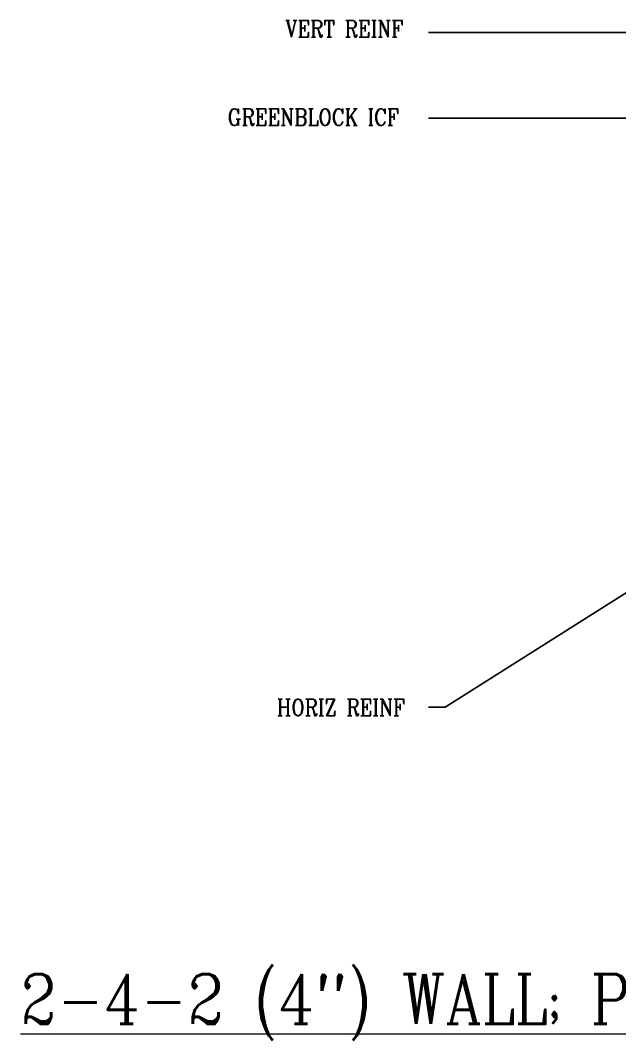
# Model space of a CAD drawing. Header units: inches. Extents: x -117.6 to -31.6, y 144.5 to 222.9.
# Drawn here: x -117.6 to -81.5, y 151.8 to 213.2 of the extents above; entities that cross this region are included whole.
import ezdxf

# ---------------------------------------------------------------- set-up
doc = ezdxf.new("R2010")
doc.units = ezdxf.units.IN
doc.header["$MEASUREMENT"] = 0
doc.layers.add('DIM', color=3, linetype='Continuous', lineweight=13)
doc.styles.add('ARCTEXT', font='arctext.shx', dxfattribs={"width": 0.85})
doc.styles.add('RomanC', font='romanc.shx', dxfattribs={"width": 0.85, "height": 5})
doc.dimstyles.new('ARCTEXT1-4', dxfattribs={"dimtxt": 4, "dimasz": 2, "dimexe": 2, "dimexo": 2, "dimgap": 2, "dimtad": 1, "dimdec": 4, "dimzin": 3, "dimdsep": 46, "dimlunit": 4, "dimtxsty": 'ARCTEXT', "dimblk": 'ARCHTICK', "dimcen": 2, "dimaunit": 1, "dimadec": 0, "dimazin": 0, "dimtfac": 1, "dimtdec": 4, "dimtmove": 2, "dimatfit": 3, "dimldrblk": 'arrow', "dimfxl": 1, "dimtolj": 1, "dimtzin": 0, "dimarcsym": 0})

# ---------------------------------------------------------------- blocks, each defined once
blk = doc.blocks.new('_ArchTick')
at = {"color": 0, "linetype": 'ByBlock', "const_width": 0.15}
blk.add_lwpolyline([(-0.5, -0.5), (0.5, 0.5)], dxfattribs=at)
blk = doc.blocks.new('arrow')
at = {"layer": 'DIM'}
blk.add_hatch(color=253, dxfattribs=at).paths.add_polyline_path([(-2, 0.5), (-2, -0.5), (0, 0)])
at = {"layer": 'DIM', "lineweight": 9}
for points in [[(-2, 0.98), (-2, 0.5), (-2.47, 0.62)], [(0.37, 0.09), (0, 0)], [(0.37, -0.09), (0, 0)], [(-2, -0.98), (-2, -0.5), (-2.47, -0.62)]]:
    blk.add_lwpolyline(points, dxfattribs=at)
at = {"layer": 'DIM', "lineweight": 15}
blk.add_lwpolyline([(0, 0), (-2, -0.5), (-2, 0.5), (0, 0)], dxfattribs=at)

msp = doc.modelspace()

# ---------------------------------------------------------------- texts
at = {"layer": 'DIM', "color": 3, "char_height": 1, "width": 22.68955, "attachment_point": 1, "style": 'RomanC'}
for s, insert in [('VERT REINF ', (-101.639, 213.238)), ('GREENBLOCK ICF', (-105.11, 207.913)), ('HORIZ REINF ', (-102.154, 172.372))]:
    msp.add_mtext(s, dxfattribs=dict(at, insert=insert))
at = {"layer": 'DIM', "insert": (-74.579, 155.816), "char_height": 3, "width": 90.08, "attachment_point": 2, "style": 'RomanC'}
msp.add_mtext('{\\L2-4-2 (4") WALL; PRECAST PARALLEL TO WALL}', dxfattribs=at)

# ---------------------------------------------------------------- leaders
at = {"layer": 'DIM'}
for points in [[(-75.136, 212.506), (-86.869, 212.507), (-93.024, 212.507)], [(-78.487, 207.359), (-88.35, 207.359), (-93.024, 207.359)], [(-74.787, 182.801), (-92.024, 171.883), (-93.024, 171.883)]]:
    msp.add_leader(points, dimstyle='ARCTEXT1-4', override={"dimasz": 0.5, "dimtad": 0}, dxfattribs=at)

doc.saveas('drawing.dxf')
